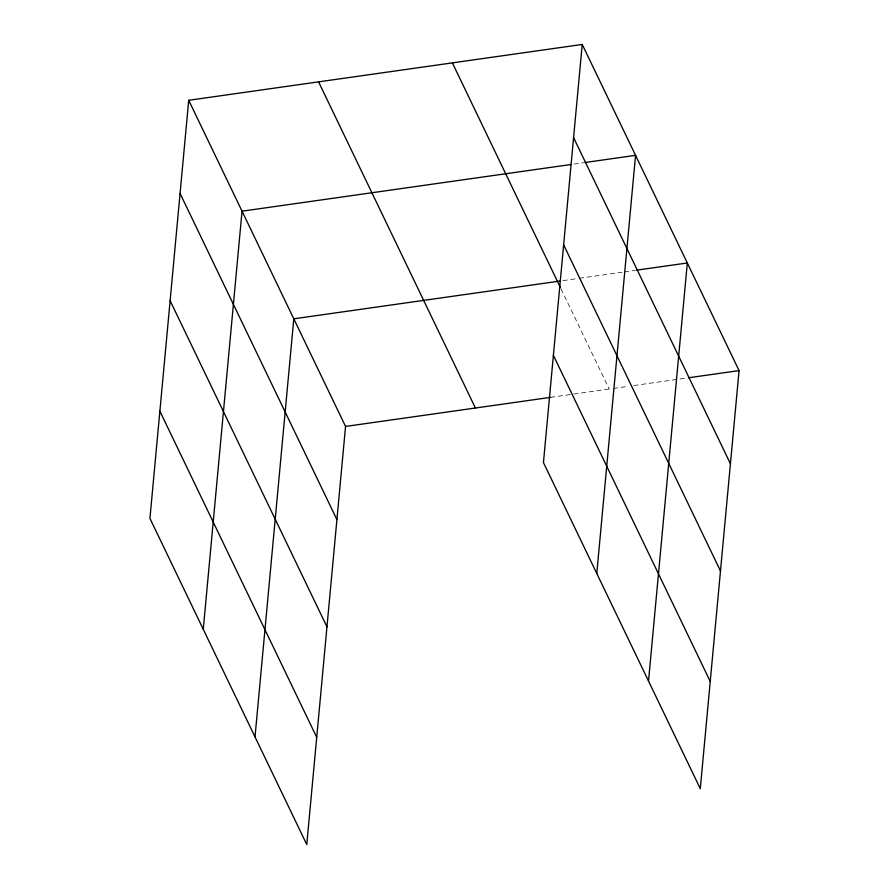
<?xml version="1.0" encoding="UTF-8"?>
<svg xmlns="http://www.w3.org/2000/svg" width="889" height="889" viewBox="0 0 889 889"><rect width="100%" height="100%" fill="white"/><g stroke="black" fill="none" stroke-linecap="round" stroke-linejoin="round"><path stroke-width="0.67" stroke-dasharray="4.45 3.33" d="M574.038 164.076L583.617 162.709M562.926 280.624L577.961 278.49M579.328 278.301L623.067 272.09M624.434 271.89L635.368 270.345M550.502 397.361L572.349 394.26M573.716 394.071L611.943 388.637M613.31 388.449L628.345 386.315M633.813 385.537L687.13 377.969M561.07 288.914L609.209 389.026"/><path stroke-width="1.33" d="M188.712 100.29L149.93 518.398L306.772 844.55L345.554 426.442L188.712 100.29L582.228 44.45L739.07 370.602L700.288 788.71L543.446 462.558L582.228 44.45M203.259 629.29L242.041 211.182L571.305 164.454M255.01 736.914L293.803 318.818L560.192 281.013M596.775 573.449L635.557 155.342L584.984 162.52M648.526 681.074L687.319 262.977L636.735 270.145M345.554 426.442L550.502 397.361M688.497 377.781L739.07 370.602M573.583 137.617L730.425 463.769M563.637 244.842L720.479 571.005M452.368 62.875L560.459 287.658M553.391 355.322L710.233 681.474M318.573 81.866L475.415 408.018M180.067 193.458L336.909 519.609M170.121 300.682L326.963 626.845M159.876 411.163L316.717 737.314"/></g></svg>
